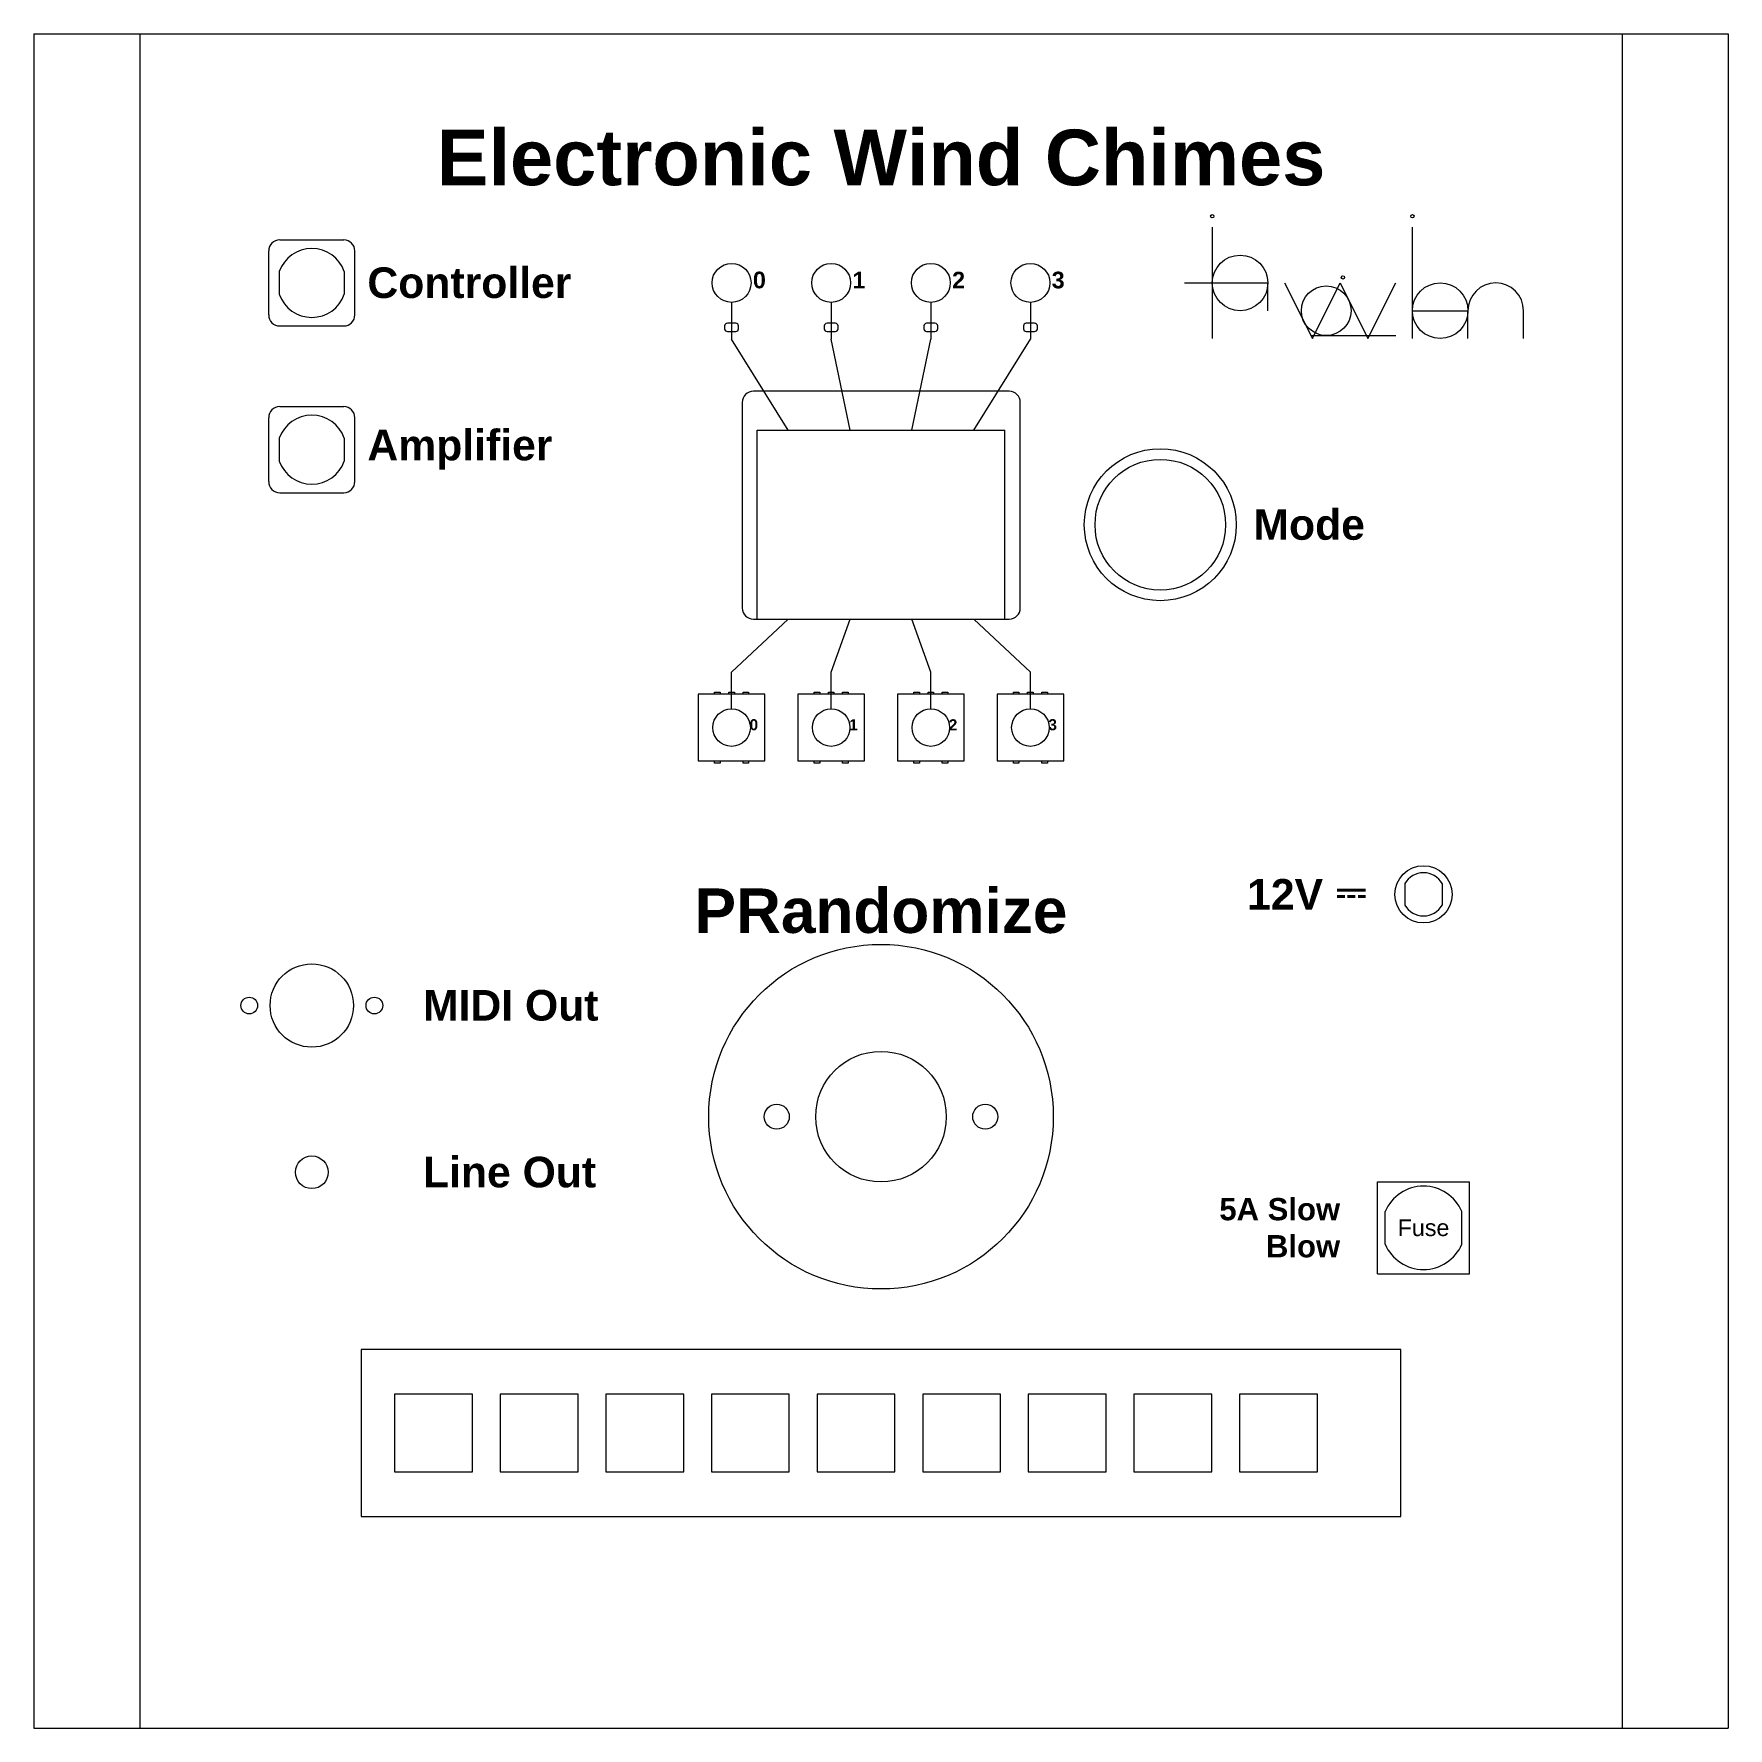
# Model space of a CAD drawing. Header units: millimetres. Extents: x 400 to 705, y 0 to 305.
import ezdxf

# ---------------------------------------------------------------- set-up
doc = ezdxf.new("R2010")
doc.units = ezdxf.units.MM
doc.layers.get('0').update_dxf_attribs({"lineweight": 0})
for name, color, linetype, lineweight, true_color in [('construction', 1, 'Continuous', 0, 0xff0000), ('cut', 18, 'Continuous', 0, 0x000000), ('text', 5, 'Continuous', 0, 0x0000ff)]:
    doc.layers.add(name, color=color, linetype=linetype, lineweight=lineweight, true_color=true_color)
doc.styles.add('textstyle13', font='')
doc.styles.add('textstyle15', font='')
doc.styles.add('textstyle16', font='')
doc.styles.add('textstyle17', font='')
doc.styles.add('textstyle18', font='')
doc.styles.add('textstyle19', font='')
doc.styles.add('textstyle20', font='')
doc.styles.add('textstyle21', font='')
doc.styles.add('textstyle22', font='')
doc.styles.add('textstyle23', font='')
doc.styles.add('textstyle24', font='')
doc.styles.add('textstyle25', font='')
doc.styles.add('textstyle26', font='')
doc.styles.add('textstyle27', font='')
doc.styles.add('textstyle28', font='')
doc.styles.add('textstyle29', font='')
doc.styles.add('textstyle30', font='')
doc.styles.add('textstyle31', font='')
doc.styles.get('textstyle13').set_extended_font_data('Arial')
doc.styles.get('textstyle15').set_extended_font_data('Arial', bold=True)
doc.styles.get('textstyle16').set_extended_font_data('Arial', bold=True)
doc.styles.get('textstyle17').set_extended_font_data('Arial', bold=True)
doc.styles.get('textstyle18').set_extended_font_data('Arial', bold=True)
doc.styles.get('textstyle19').set_extended_font_data('Arial', bold=True)
doc.styles.get('textstyle20').set_extended_font_data('Arial', bold=True)
doc.styles.get('textstyle21').set_extended_font_data('Arial', bold=True)
doc.styles.get('textstyle22').set_extended_font_data('Arial', bold=True)
doc.styles.get('textstyle23').set_extended_font_data('Arial', bold=True)
doc.styles.get('textstyle24').set_extended_font_data('Arial', bold=True)
doc.styles.get('textstyle25').set_extended_font_data('Arial', bold=True)
doc.styles.get('textstyle26').set_extended_font_data('Arial', bold=True)
doc.styles.get('textstyle27').set_extended_font_data('Arial', bold=True)
doc.styles.get('textstyle28').set_extended_font_data('Arial', bold=True)
doc.styles.get('textstyle29').set_extended_font_data('Arial', bold=True)
doc.styles.get('textstyle30').set_extended_font_data('Arial', bold=True)
doc.styles.get('textstyle31').set_extended_font_data('Arial', bold=True)

# ---------------------------------------------------------------- blocks, each defined once
blk = doc.blocks.new('block_1')
at = {"layer": 'cut'}
for p, q in [((7.25, 0.75), (7.25, -0.75)), ((8.25, 1.25), (7.75, 1.25)), ((8.75, -0.75), (8.75, 0.75)), ((7.75, -1.25), (8.25, -1.25))]:
    blk.add_line(p, q, dxfattribs=at)
blk.add_circle((0, 0), 3.5, dxfattribs=at)
for centre, start, end in [((7.75, 0.75), 90, 180), ((8.25, 0.75), 0, 90), ((7.75, -0.75), 180, 270), ((8.25, -0.75), 270, 0)]:
    blk.add_arc(centre, 0.5, start, end, dxfattribs=at)
blk = doc.blocks.new('block_5')
at = {"lineweight": 0}
for p, q in [((-6.9, -2.94), (-6.9, 2.94)), ((6.9, -2.94), (6.9, 2.94))]:
    blk.add_line(p, q, dxfattribs=at)
for start, end in [(23.0739, 156.9261), (203.0739, 336.9261)]:
    blk.add_arc((0, 0), 7.5, start, end, dxfattribs=at)
at = {"layer": 'text', "lineweight": 0, "insert": (0, 0), "char_height": 1, "attachment_point": 5, "style": 'textstyle13'}
blk.add_mtext('\\H3;Fuse', dxfattribs=at)
blk = doc.blocks.new('block_7')
at = {"lineweight": 0}
for p, q in [((-3.35, 1.95), (-3.35, -1.95)), ((3.35, 1.95), (3.35, -1.95))]:
    blk.add_line(p, q, dxfattribs=at)
for start, end in [(30.1725, 149.8275), (210.1725, 329.8275)]:
    blk.add_arc((0, 0), 3.88, start, end, dxfattribs=at)
blk = doc.blocks.new('block_8')
for centre, radius in [((0, 0), 11.75), ((-18.75, 0), 2.25), ((18.75, 0), 2.25)]:
    blk.add_circle(centre, radius)
at = {"layer": 'construction'}
blk.add_circle((0, 0), 31, dxfattribs=at)

msp = doc.modelspace()

# ---------------------------------------------------------------- linework, layer by layer
for p, q in [((530.15, 199.5), (530.15, 233.5)), ((530.15, 233.5), (574.65, 233.5)), ((574.65, 199.5), (574.65, 233.5)), ((530.15, 199.5), (574.65, 199.5)), ((478.9, 60.1), (464.9, 60.1)), ((464.9, 60.1), (464.9, 46.1)), ((478.9, 46.1), (478.9, 60.1)), ((497.9, 60.1), (483.9, 60.1)), ((483.9, 60.1), (483.9, 46.1)), ((497.9, 46.1), (497.9, 60.1)), ((516.9, 60.1), (502.9, 60.1)), ((502.9, 60.1), (502.9, 46.1)), ((516.9, 46.1), (516.9, 60.1)), ((535.9, 60.1), (521.9, 60.1)), ((521.9, 60.1), (521.9, 46.1)), ((535.9, 46.1), (535.9, 60.1)), ((554.9, 60.1), (540.9, 60.1)), ((540.9, 60.1), (540.9, 46.1)), ((554.9, 46.1), (554.9, 60.1)), ((573.9, 60.1), (559.9, 60.1)), ((559.9, 60.1), (559.9, 46.1)), ((573.9, 46.1), (573.9, 60.1)), ((592.9, 60.1), (578.9, 60.1)), ((578.9, 60.1), (578.9, 46.1)), ((592.9, 46.1), (592.9, 60.1)), ((611.9, 60.1), (597.9, 60.1)), ((597.9, 60.1), (597.9, 46.1)), ((611.9, 46.1), (611.9, 60.1)), ((630.9, 60.1), (616.9, 60.1)), ((616.9, 60.1), (616.9, 46.1)), ((630.9, 46.1), (630.9, 60.1)), ((464.9, 46.1), (478.9, 46.1)), ((483.9, 46.1), (497.9, 46.1)), ((502.9, 46.1), (516.9, 46.1)), ((521.9, 46.1), (535.9, 46.1)), ((540.9, 46.1), (554.9, 46.1)), ((559.9, 46.1), (573.9, 46.1)), ((578.9, 46.1), (592.9, 46.1)), ((597.9, 46.1), (611.9, 46.1)), ((616.9, 46.1), (630.9, 46.1))]:
    msp.add_line(p, q)
for centre, radius in [((450, 130), 7.5), ((438.75, 130), 1.5), ((461.25, 130), 1.5)]:
    msp.add_circle(centre, radius)
at = {"layer": 'construction'}
for p, q in [((400, 304.8), (704.8, 304.8)), ((400, 304.8), (400, 0)), ((419.05, 304.8), (419.05, 0)), ((685.75, 304.8), (685.75, 0)), ((704.8, 304.8), (704.8, 0)), ((442.25, 254.25), (442.25, 265.75)), ((444.25, 267.75), (455.75, 267.75)), ((457.75, 254.25), (457.75, 265.75)), ((444.25, 252.25), (455.75, 252.25)), ((444.25, 237.75), (455.75, 237.75)), ((527.45, 238.5), (527.45, 201.5)), ((575.45, 240.5), (529.45, 240.5)), ((577.45, 201.5), (577.45, 238.5)), ((442.25, 224.25), (442.25, 235.75)), ((457.75, 224.25), (457.75, 235.75)), ((444.25, 222.25), (455.75, 222.25)), ((529.45, 199.5), (575.45, 199.5)), ((531.52, 186), (519.52, 186)), ((519.52, 186), (519.52, 174)), ((522.46, 186), (522.46, 186.4)), ((522.46, 186.4), (523.46, 186.4)), ((523.46, 186.4), (523.46, 186)), ((525.02, 186), (525.02, 186.4)), ((525.02, 186.4), (526.02, 186.4)), ((526.02, 186.4), (526.02, 186)), ((527.58, 186), (527.58, 186.4)), ((527.58, 186.4), (528.58, 186.4)), ((528.58, 186.4), (528.58, 186)), ((531.52, 174), (531.52, 186)), ((549.44, 186), (537.44, 186)), ((537.44, 186), (537.44, 174)), ((540.38, 186), (540.38, 186.4)), ((540.38, 186.4), (541.38, 186.4)), ((541.38, 186.4), (541.38, 186)), ((542.94, 186), (542.94, 186.4)), ((542.94, 186.4), (543.94, 186.4)), ((543.94, 186.4), (543.94, 186)), ((545.5, 186), (545.5, 186.4)), ((545.5, 186.4), (546.5, 186.4)), ((546.5, 186.4), (546.5, 186)), ((549.44, 174), (549.44, 186)), ((567.36, 186), (555.36, 186)), ((555.36, 186), (555.36, 174)), ((558.3, 186), (558.3, 186.4)), ((558.3, 186.4), (559.3, 186.4)), ((559.3, 186.4), (559.3, 186)), ((560.86, 186), (560.86, 186.4)), ((560.86, 186.4), (561.86, 186.4)), ((561.86, 186.4), (561.86, 186)), ((563.42, 186), (563.42, 186.4)), ((563.42, 186.4), (564.42, 186.4)), ((564.42, 186.4), (564.42, 186)), ((567.36, 174), (567.36, 186)), ((585.28, 186), (573.28, 186)), ((573.28, 186), (573.28, 174)), ((576.22, 186), (576.22, 186.4)), ((576.22, 186.4), (577.22, 186.4)), ((577.22, 186.4), (577.22, 186)), ((578.78, 186), (578.78, 186.4)), ((578.78, 186.4), (579.78, 186.4)), ((579.78, 186.4), (579.78, 186)), ((581.34, 186), (581.34, 186.4)), ((581.34, 186.4), (582.34, 186.4)), ((582.34, 186.4), (582.34, 186)), ((585.28, 174), (585.28, 186)), ((519.52, 174), (531.52, 174)), ((522.46, 173.6), (522.46, 174)), ((523.46, 174), (523.46, 173.6)), ((527.58, 173.6), (527.58, 174)), ((528.58, 174), (528.58, 173.6)), ((537.44, 174), (549.44, 174)), ((540.38, 173.6), (540.38, 174)), ((541.38, 174), (541.38, 173.6)), ((545.5, 173.6), (545.5, 174)), ((546.5, 174), (546.5, 173.6)), ((555.36, 174), (567.36, 174)), ((558.3, 173.6), (558.3, 174)), ((559.3, 174), (559.3, 173.6)), ((563.42, 173.6), (563.42, 174)), ((564.42, 174), (564.42, 173.6)), ((573.28, 174), (585.28, 174)), ((576.22, 173.6), (576.22, 174)), ((577.22, 174), (577.22, 173.6)), ((581.34, 173.6), (581.34, 174)), ((582.34, 174), (582.34, 173.6)), ((523.46, 173.6), (522.46, 173.6)), ((528.58, 173.6), (527.58, 173.6)), ((541.38, 173.6), (540.38, 173.6)), ((546.5, 173.6), (545.5, 173.6)), ((559.3, 173.6), (558.3, 173.6)), ((564.42, 173.6), (563.42, 173.6)), ((577.22, 173.6), (576.22, 173.6)), ((582.34, 173.6), (581.34, 173.6)), ((641.7, 81.7), (641.7, 98.3)), ((641.7, 98.3), (658.3, 98.3)), ((658.3, 81.7), (658.3, 98.3)), ((641.7, 81.7), (658.3, 81.7)), ((400, 0), (704.8, 0))]:
    msp.add_line(p, q, dxfattribs=at)
for centre, radius in [((602.65, 216.5), 13.675), ((650, 150), 5.15)]:
    msp.add_circle(centre, radius, dxfattribs=at)
for centre, start, end in [((444.25, 265.75), 90, 180), ((455.75, 265.75), 0, 90), ((444.25, 254.25), 180, 270), ((455.75, 254.25), 270, 0), ((444.25, 235.75), 90, 180), ((455.75, 235.75), 0, 90), ((529.45, 238.5), 90, 180), ((575.45, 238.5), 0, 90), ((444.25, 224.25), 180, 270), ((455.75, 224.25), 270, 0), ((529.45, 201.5), 180, 270), ((575.45, 201.5), 270, 0)]:
    msp.add_arc(centre, 2, start, end, dxfattribs=at)
at = {"layer": 'cut'}
for p, q in [((444.15, 262.0537), (444.15, 257.9463)), ((455.85, 262.0537), (455.85, 257.9463)), ((444.15, 232.0537), (444.15, 227.9463)), ((455.85, 232.0537), (455.85, 227.9463)), ((458.9, 68.1), (458.9, 38.1)), ((645.9, 68.1), (458.9, 68.1)), ((645.9, 38.1), (645.9, 68.1)), ((458.9, 38.1), (645.9, 38.1))]:
    msp.add_line(p, q, dxfattribs=at)
for centre, radius in [((602.65, 216.5), 11.75), ((525.52, 180), 3.375), ((543.44, 180), 3.375), ((561.36, 180), 3.375), ((579.28, 180), 3.375), ((450, 100), 2.95)]:
    msp.add_circle(centre, radius, dxfattribs=at)
for centre, start, end in [((450, 260), 19.343735, 160.656265), ((450, 260), 199.343735, 340.656265), ((450, 230), 19.343735, 160.656265), ((450, 230), 199.343735, 340.656265)]:
    msp.add_arc(centre, 6.2, start, end, dxfattribs=at)
at = {"layer": 'text', "lineweight": 0}
for p, q in [((612, 270), (612, 250)), ((607, 260), (622, 260)), ((648, 255), (658, 255))]:
    msp.add_line(p, q, dxfattribs=at)
at = {"layer": 'text'}
for p, q in [((648, 250), (648, 270)), ((622, 255), (622, 260)), ((625, 260), (630, 250)), ((630, 250), (635, 260)), ((635, 260), (640, 250)), ((640, 250), (645, 260)), ((525.52, 256.5), (525.52, 249.875)), ((543.44, 256.5), (543.44, 249.875)), ((561.36, 256.5), (561.36, 249.875)), ((579.28, 256.5), (579.28, 249.875)), ((658, 250), (658, 255)), ((668, 250), (668, 255)), ((629.7361, 250.5279), (645, 250.5279)), ((535.7125, 233.5), (525.52, 249.875)), ((546.8375, 233.5), (543.44, 249.875)), ((557.9625, 233.5), (561.36, 249.875)), ((569.0875, 233.5), (579.28, 249.875)), ((525.52, 190), (535.7125, 199.5)), ((543.44, 190), (546.8375, 199.5)), ((561.36, 190), (557.9625, 199.5)), ((569.0875, 199.5), (579.28, 190)), ((525.52, 183.375), (525.52, 190)), ((543.44, 183.375), (543.44, 190)), ((561.36, 183.375), (561.36, 190)), ((579.28, 183.375), (579.28, 190))]:
    msp.add_line(p, q, dxfattribs=at)
for centre, radius in [((612, 272), 0.3), ((648, 272), 0.3), ((617, 260), 5), ((632.5, 255), 4.4721), ((635.5, 261), 0.3), ((653, 255), 5)]:
    msp.add_circle(centre, radius, dxfattribs=at)
msp.add_arc((663, 255), 5, 0, 180, dxfattribs=at)

# ---------------------------------------------------------------- block references
at = {"rotation": 270}
for p in [(525.52, 260), (543.44, 260), (561.36, 260), (579.28, 260)]:
    msp.add_blockref('block_1', p, dxfattribs=at)
for name, p in [('block_7', (650, 150)), ('block_5', (650, 90))]:
    msp.add_blockref(name, p)
at = {"layer": 'cut', "rotation": 180}
msp.add_blockref('block_8', (552.4, 110), dxfattribs=at)

# ---------------------------------------------------------------- texts
at = {"layer": 'text'}
for s, insert, char_height, attachment_point, style in [('Electronic Wind Chimes', (552.4, 282.5), 10, 5, 'textstyle16'), ('Controller', (460, 260), 5.5, 4, 'textstyle15'), ('0', (530.52, 260.5), 3, 5, 'textstyle24'), ('1', (548.44, 260.5), 3, 5, 'textstyle25'), ('2', (566.36, 260.5), 3, 5, 'textstyle26'), ('3', (584.28, 260.5), 3, 5, 'textstyle27'), ('Amplifier', (460, 230), 5.5, 4, 'textstyle17'), ('Mode', (619.4, 216.5), 5.5, 4, 'textstyle18'), ('0', (529.52, 180.5), 2, 5, 'textstyle28'), ('1', (547.44, 180.5), 2, 5, 'textstyle29'), ('2', (565.36, 180.5), 2, 5, 'textstyle30'), ('3', (583.28, 180.5), 2, 5, 'textstyle31'), ('12V ⎓ ', (640, 150), 5.5, 6, 'textstyle21'), ('PRandomize', (552.4, 147), 8, 5, 'textstyle23'), ('MIDI Out', (470, 130), 5.5, 4, 'textstyle19'), ('Line Out', (470, 100), 5.5, 4, 'textstyle22'), ('5A Slow\\PBlow', (635, 90), 4, 6, 'textstyle20')]:
    msp.add_mtext(s, dxfattribs=dict(at, insert=insert, char_height=char_height, attachment_point=attachment_point, style=style))

doc.saveas('drawing.dxf')
